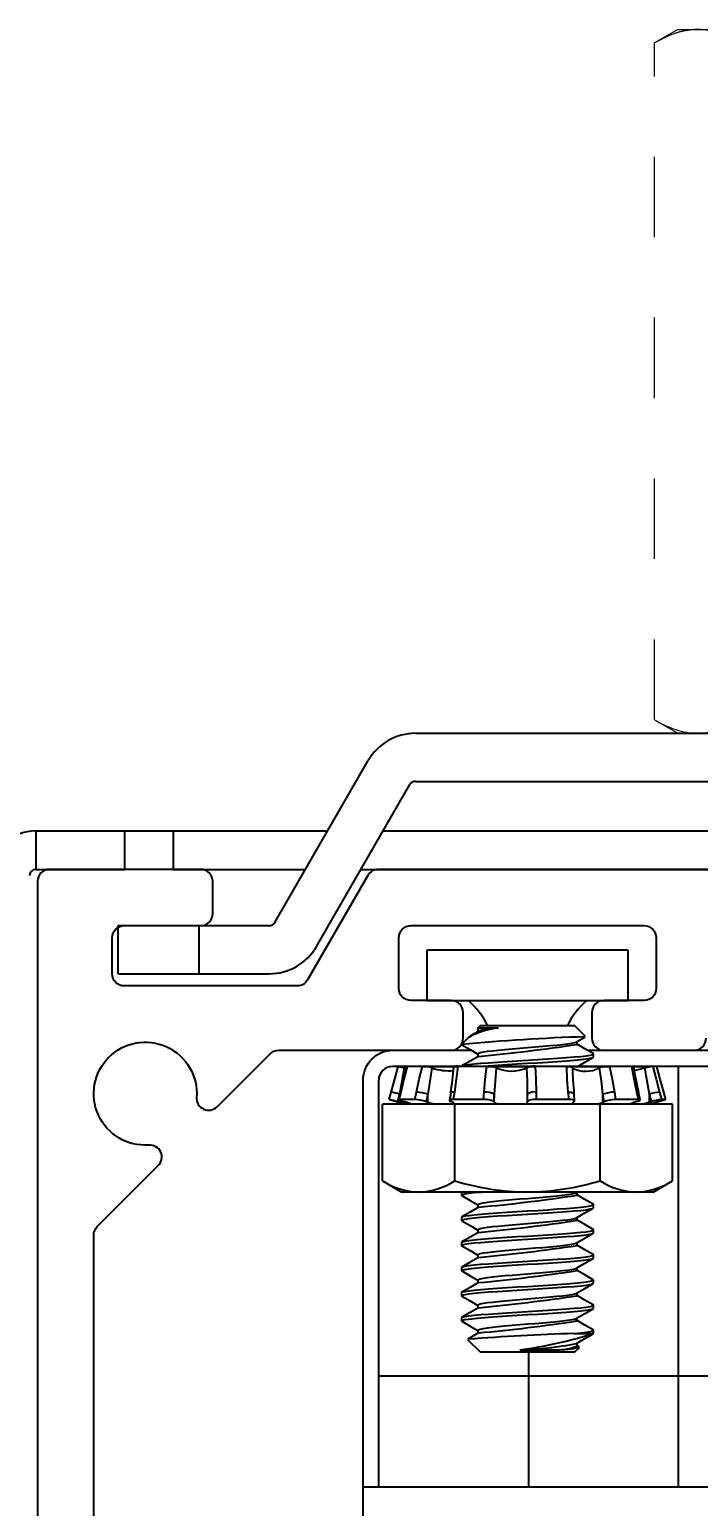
# Model space of a CAD drawing. Extents: x -5.3 to 6.1, y -1.3 to 5.5.
# Drawn here: x -0.993 to -0.162, y 2.108 to 3.944 of the extents above; entities that cross this region are included whole.
import ezdxf

# ---------------------------------------------------------------- set-up
doc = ezdxf.new("R2010")
doc.units = 0
doc.header["$LTSCALE"] = 0.5
doc.header["$MEASUREMENT"] = 0
doc.linetypes.add('HIDDEN', pattern=[0.375, 0.25, -0.125])
doc.linetypes.add('HIDDEN2', pattern=[0.1875, 0.125, -0.0625])
doc.layers.get('Defpoints').update_dxf_attribs({"linetype": 'CONTINUOUS'})
doc.layers.add('CUST DWG', color=60, linetype='CONTINUOUS', lineweight=20)
for name, color, linetype in [('Driver', 210, 'CONTINUOUS'), ('Hardware', 242, 'CONTINUOUS'), ('Housing', 150, 'CONTINUOUS'), ('Mounting', 4, 'CONTINUOUS')]:
    doc.layers.add(name, color=color, linetype=linetype)
doc.styles.get("Standard").update_dxf_attribs({"font": 'arial.ttf'})
doc.dimstyles.new('LSAD_CustDims', dxfattribs={"dimtxt": 1, "dimasz": 1, "dimexe": 0.0625, "dimexo": 0.042969, "dimgap": 0.0625, "dimtad": 0, "dimtih": 1, "dimtoh": 1, "dimdec": 3, "dimzin": 0, "dimdsep": 46, "dimlunit": 4, "dimtxsty": 'Standard', "dimcen": 0.125, "dimclrd": 256, "dimclre": 256, "dimclrt": 256, "dimadec": 0, "dimazin": 0, "dimtfac": 1, "dimtdec": 3, "dimtix": 1, "dimtofl": 0, "dimtmove": 0, "dimatfit": 3, "dimfxl": 1, "dimfrac": 2, "dimtolj": 1, "dimtzin": 0, "dimarcsym": 0})

# ---------------------------------------------------------------- blocks, each defined once
blk = doc.blocks.new('*D1')
at = {"layer": 'CUST DWG', "lineweight": -2, "ltscale": 0.5, "transparency": 16777216}
for p, q in [((-1.0114, 2.9), (-2.2955, 2.9)), ((-2.233, 2.65), (-2.233, 1.6907)), ((-2.233, 0.25), (-2.233, 1.3071)), ((-1.0114, 0), (-2.2955, 0))]:
    blk.add_line(p, q, dxfattribs=at)
at = {"layer": 'CUST DWG', "ltscale": 0.5, "transparency": 16777216}
for points in [[(-2.2746, 2.65), (-2.1913, 2.65), (-2.233, 2.9)], [(-2.2746, 0.25), (-2.1913, 0.25), (-2.233, 0)]]:
    blk.add_solid(points, dxfattribs=at)
at = {"layer": 'Defpoints', "color": 0, "ltscale": 0.5, "transparency": 16777216}
for p in [(-2.233, 2.9), (-0.9684, 2.9), (-0.9684, 0)]:
    blk.add_point(p, dxfattribs=at)
at = {"layer": 'CUST DWG', "ltscale": 0.5, "transparency": 16777216, "insert": (-2.233, 1.4989), "char_height": 0.25, "attachment_point": 5}
blk.add_mtext('\\A1;2 7/8"', dxfattribs=at)

msp = doc.modelspace()

# ---------------------------------------------------------------- linework, layer by layer
at = {"layer": 'Driver', "transparency": 16777216}
for p, q in [((0.2923, 2.6551), (-0.5422, 2.655)), ((-0.1869, 2.655), (-0.1869, 2.1317)), ((-0.5592, 2.1317), (-0.5592, 2.638)), ((-0.3731, 2.2995), (-0.3731, 2.1317)), ((0.5578, 2.2697), (-0.5592, 2.2697)), ((0.5778, 2.1317), (-0.5792, 2.1317))]:
    msp.add_line(p, q, dxfattribs=at)
msp.add_lwpolyline([(-0.2994, 2.675), (0.5415, 2.675, -0.414214), (0.5785, 2.638), (0.5785, 1.712, -0.414214), (0.5415, 1.675), (-0.5415, 1.675, -0.414214), (-0.5785, 1.712), (-0.5785, 2.638, -0.414214), (-0.5415, 2.675), (-0.4441, 2.675)], format="xyb", dxfattribs=at)
msp.add_arc((-0.5422, 2.638), 0.017, 90, 180, dxfattribs=at)
at = {"layer": 'Hardware', "linetype": 'HIDDEN', "lineweight": 15, "transparency": 16777216}
for p, q in [((-0.1875, 3.9442), (-0.2165, 3.9275)), ((-0.1875, 3.9442), (-0.1624, 3.9442)), ((-0.1624, 3.9442), (0, 3.9442))]:
    msp.add_line(p, q, dxfattribs=at)
at = {"layer": 'Hardware', "linetype": 'HIDDEN2', "lineweight": 15, "transparency": 16777216}
for p, q in [((-0.2165, 3.086), (-0.2165, 3.9275)), ((-0.2165, 3.086), (-0.1875, 3.0692)), ((-0.1875, 3.0692), (0.1875, 3.0692))]:
    msp.add_line(p, q, dxfattribs=at)
at = {"layer": 'Hardware', "linetype": 'Continuous', "transparency": 16777216}
for p, q in [((-0.2492, 2.7995), (-0.4992, 2.7995)), ((-0.4992, 2.7995), (-0.4992, 2.737)), ((-0.2492, 2.737), (-0.2492, 2.7995)), ((-0.4992, 2.737), (-0.2492, 2.737)), ((-0.4328, 2.7058), (-0.4364, 2.7022)), ((-0.4351, 2.7026), (-0.4364, 2.7021)), ((-0.4361, 2.7017), (-0.4359, 2.7015)), ((-0.4359, 2.7019), (-0.4359, 2.6983)), ((-0.4104, 2.7026), (-0.4351, 2.7026)), ((-0.4328, 2.7058), (-0.4237, 2.7058)), ((-0.4237, 2.7058), (-0.3247, 2.7058)), ((-0.3247, 2.7058), (-0.3156, 2.7058)), ((-0.3022, 2.6923), (-0.3156, 2.7058)), ((-0.4469, 2.6916), (-0.4562, 2.6823)), ((-0.4555, 2.6818), (-0.4562, 2.6823)), ((-0.4353, 2.6986), (-0.445, 2.693)), ((-0.3125, 2.6823), (-0.3125, 2.6859)), ((-0.4359, 2.6706), (-0.4359, 2.667)), ((-0.2922, 2.6667), (-0.2922, 2.6706)), ((-0.535, 2.655), (-0.5298, 2.655)), ((-0.5253, 2.6525), (-0.5275, 2.6531)), ((-0.5049, 2.655), (-0.524, 2.655)), ((-0.5038, 2.655), (-0.5042, 2.655)), ((-0.5038, 2.655), (-0.5031, 2.655)), ((-0.5031, 2.655), (-0.4611, 2.655)), ((-0.4248, 2.655), (-0.461, 2.655)), ((-0.4248, 2.655), (-0.3648, 2.655)), ((-0.3254, 2.655), (-0.3648, 2.655)), ((-0.3254, 2.655), (-0.2721, 2.655)), ((-0.2446, 2.655), (-0.2723, 2.655)), ((-0.2435, 2.655), (-0.2442, 2.655)), ((-0.2435, 2.655), (-0.2244, 2.655)), ((-0.2235, 2.6542), (-0.2237, 2.6549)), ((-0.2134, 2.655), (-0.2186, 2.655)), ((-0.5546, 2.5128), (-0.5546, 2.6082)), ((-0.4644, 2.6082), (-0.5546, 2.6082)), ((-0.5461, 2.6138), (-0.5436, 2.623)), ((-0.5459, 2.6138), (-0.5249, 2.6082)), ((-0.5334, 2.6204), (-0.5359, 2.6112)), ((-0.5359, 2.6112), (-0.5334, 2.6105)), ((-0.5325, 2.6228), (-0.5348, 2.6137)), ((-0.5317, 2.623), (-0.5341, 2.6138)), ((-0.5142, 2.6138), (-0.5341, 2.6138)), ((-0.5334, 2.619), (-0.5334, 2.6204)), ((-0.5334, 2.6105), (-0.5334, 2.6129)), ((-0.5259, 2.6105), (-0.5282, 2.6112)), ((-0.5142, 2.6138), (-0.5123, 2.623)), ((-0.4981, 2.6204), (-0.5, 2.6112)), ((-0.5, 2.6112), (-0.4981, 2.6105)), ((-0.4981, 2.6105), (-0.4981, 2.6204)), ((-0.4697, 2.6219), (-0.4712, 2.6127)), ((-0.4679, 2.6105), (-0.4694, 2.6112)), ((-0.465, 2.623), (-0.4665, 2.6138)), ((-0.4288, 2.6138), (-0.4665, 2.6138)), ((-0.4644, 2.5128), (-0.4644, 2.6082)), ((-0.284, 2.6082), (-0.4644, 2.6082)), ((-0.4288, 2.6138), (-0.4282, 2.623)), ((-0.4155, 2.6204), (-0.4161, 2.6112)), ((-0.4161, 2.6112), (-0.4155, 2.6105)), ((-0.4155, 2.6105), (-0.4155, 2.6204)), ((-0.3742, 2.6112), (-0.3742, 2.6204)), ((-0.3742, 2.6105), (-0.3742, 2.6112)), ((-0.3636, 2.623), (-0.3636, 2.6138)), ((-0.3226, 2.6138), (-0.3636, 2.6138)), ((-0.3226, 2.6138), (-0.3235, 2.623)), ((-0.3162, 2.6112), (-0.3171, 2.6105)), ((-0.3156, 2.6121), (-0.3164, 2.6213)), ((-0.284, 2.5128), (-0.284, 2.6082)), ((-0.1938, 2.6082), (-0.284, 2.6082)), ((-0.2805, 2.6105), (-0.2805, 2.6204)), ((-0.279, 2.6112), (-0.2805, 2.6204)), ((-0.2805, 2.6105), (-0.279, 2.6112)), ((-0.2662, 2.623), (-0.2648, 2.6138)), ((-0.2361, 2.6138), (-0.2648, 2.6138)), ((-0.2384, 2.6112), (-0.2405, 2.6105)), ((-0.2361, 2.6138), (-0.2382, 2.623)), ((-0.2341, 2.6134), (-0.2362, 2.6226)), ((-0.2235, 2.6082), (-0.2025, 2.6138)), ((-0.2225, 2.6105), (-0.2225, 2.6204)), ((-0.2202, 2.6112), (-0.2225, 2.6204)), ((-0.2225, 2.6105), (-0.2202, 2.6112)), ((-0.2101, 2.623), (-0.2078, 2.6138)), ((-0.2023, 2.6138), (-0.2078, 2.6138)), ((-0.2023, 2.6138), (-0.2048, 2.623)), ((-0.2025, 2.6138), (-0.2023, 2.6138)), ((-0.1938, 2.5128), (-0.1938, 2.6082)), ((-0.5546, 2.5128), (-0.5305, 2.4988)), ((-0.5095, 2.4988), (-0.5305, 2.4988)), ((-0.3742, 2.4988), (-0.5095, 2.4988)), ((-0.4562, 2.4987), (-0.4562, 2.4948)), ((-0.2389, 2.4988), (-0.3742, 2.4988)), ((-0.3125, 2.4948), (-0.3125, 2.4984)), ((-0.218, 2.4988), (-0.2389, 2.4988)), ((-0.218, 2.4988), (-0.1938, 2.5128)), ((-0.4359, 2.4831), (-0.4359, 2.4795)), ((-0.2922, 2.4792), (-0.2922, 2.4831)), ((-0.4562, 2.4675), (-0.4562, 2.4636)), ((-0.3125, 2.4636), (-0.3125, 2.4672)), ((-0.4359, 2.4519), (-0.4359, 2.4483)), ((-0.2922, 2.4479), (-0.2922, 2.4519)), ((-0.4562, 2.4362), (-0.4562, 2.4323)), ((-0.3125, 2.4323), (-0.3125, 2.4359)), ((-0.4359, 2.4206), (-0.4359, 2.417)), ((-0.2922, 2.4167), (-0.2922, 2.4206)), ((-0.4562, 2.405), (-0.4562, 2.4011)), ((-0.4359, 2.3894), (-0.4359, 2.3858)), ((-0.3125, 2.4011), (-0.3125, 2.4047)), ((-0.2922, 2.3854), (-0.2922, 2.3894)), ((-0.4562, 2.3737), (-0.4562, 2.3698)), ((-0.3125, 2.3698), (-0.3125, 2.3734)), ((-0.4359, 2.3581), (-0.4359, 2.3545)), ((-0.2922, 2.3542), (-0.2922, 2.3581)), ((-0.4562, 2.3425), (-0.4562, 2.3386)), ((-0.3125, 2.3386), (-0.3125, 2.3422)), ((-0.4487, 2.3154), (-0.4328, 2.2995)), ((-0.4359, 2.3269), (-0.4359, 2.3233)), ((-0.3162, 2.3229), (-0.2922, 2.3229)), ((-0.2922, 2.3229), (-0.2922, 2.3269)), ((-0.3742, 2.2995), (-0.4328, 2.2995)), ((-0.3839, 2.3027), (-0.338, 2.3027)), ((-0.3156, 2.2995), (-0.3742, 2.2995)), ((-0.3156, 2.2995), (-0.3096, 2.3055)), ((-0.3125, 2.3073), (-0.3125, 2.3109)), ((-0.3099, 2.3061), (-0.3125, 2.3077))]:
    msp.add_line(p, q, dxfattribs=at)
at = {"layer": 'Hardware', "linetype": 'Continuous', "transparency": 16777216, "flags": 128}
for points in [[(-0.4359, 2.7019), (-0.4359, 2.7019), (-0.4351, 2.7026)], [(-0.4558, 2.6818), (-0.4455, 2.6759), (-0.4359, 2.6703)], [(-0.4359, 2.6706), (-0.4359, 2.6706), (-0.4352, 2.6714), (-0.4329, 2.6722), (-0.4291, 2.673), (-0.424, 2.6738), (-0.4178, 2.6745), (-0.4106, 2.6753), (-0.4023, 2.6761), (-0.3932, 2.6769), (-0.3837, 2.6777), (-0.3742, 2.6784), (-0.3647, 2.6792), (-0.3552, 2.68), (-0.3461, 2.6808), (-0.3378, 2.6816), (-0.3306, 2.6823), (-0.3244, 2.6831), (-0.3192, 2.6839), (-0.3155, 2.6847), (-0.3132, 2.6855), (-0.3132, 2.6856)], [(-0.3131, 2.6856), (-0.3029, 2.6915), (-0.3024, 2.6918)], [(-0.2926, 2.6711), (-0.3029, 2.677), (-0.3125, 2.6827)], [(-0.4562, 2.655), (-0.4552, 2.6557), (-0.4522, 2.6565), (-0.4472, 2.6573), (-0.4404, 2.6581), (-0.4322, 2.6589), (-0.4225, 2.6596), (-0.4115, 2.6604), (-0.3995, 2.6612), (-0.3869, 2.662), (-0.3742, 2.6628), (-0.3615, 2.6635), (-0.3489, 2.6643), (-0.3369, 2.6652), (-0.3259, 2.6659), (-0.3162, 2.6667), (-0.308, 2.6675), (-0.3012, 2.6682), (-0.2962, 2.6691), (-0.2932, 2.6699), (-0.2922, 2.6706), (-0.2929, 2.6711)], [(-0.4353, 2.6674), (-0.4455, 2.6614), (-0.4558, 2.6555)], [(-0.4322, 2.655), (-0.4225, 2.6557), (-0.4115, 2.6565), (-0.3995, 2.6573), (-0.3869, 2.6581), (-0.3742, 2.6589), (-0.3615, 2.6596), (-0.3489, 2.6604), (-0.3369, 2.6612), (-0.3259, 2.662), (-0.3162, 2.6628), (-0.308, 2.6635), (-0.3012, 2.6643), (-0.2962, 2.6652), (-0.2932, 2.6659), (-0.2922, 2.6667)], [(-0.3118, 2.655), (-0.3029, 2.6603), (-0.2926, 2.6662)], [(-0.5436, 2.623), (-0.5393, 2.639), (-0.535, 2.655)], [(-0.5275, 2.6531), (-0.5305, 2.6367), (-0.5334, 2.6204)], [(-0.524, 2.655), (-0.5278, 2.639), (-0.5317, 2.623)], [(-0.5247, 2.6549), (-0.5247, 2.6549), (-0.524, 2.655)], [(-0.5123, 2.623), (-0.5088, 2.639), (-0.5049, 2.655)], [(-0.493, 2.6531), (-0.4957, 2.6367), (-0.4981, 2.6204)], [(-0.461, 2.655), (-0.4627, 2.639), (-0.465, 2.623)], [(-0.4282, 2.623), (-0.4268, 2.639), (-0.4248, 2.655)], [(-0.4131, 2.6531), (-0.4145, 2.6367), (-0.4155, 2.6204)], [(-0.3742, 2.6204), (-0.3744, 2.6367), (-0.375, 2.6531)], [(-0.3648, 2.655), (-0.3639, 2.639), (-0.3636, 2.623)], [(-0.3235, 2.623), (-0.3248, 2.639), (-0.3254, 2.655)], [(-0.3254, 2.655), (-0.3224, 2.6549), (-0.3201, 2.6545), (-0.3187, 2.6539), (-0.3185, 2.6533)], [(-0.2805, 2.6204), (-0.2824, 2.6367), (-0.2846, 2.6531)], [(-0.2723, 2.655), (-0.269, 2.639), (-0.2662, 2.623)], [(-0.2446, 2.655), (-0.2431, 2.6549), (-0.2427, 2.6546)], [(-0.2382, 2.623), (-0.2416, 2.639), (-0.2446, 2.655)], [(-0.2225, 2.6204), (-0.2254, 2.6367), (-0.2284, 2.6531)], [(-0.2265, 2.6536), (-0.2256, 2.6539), (-0.2241, 2.6545), (-0.2237, 2.6549), (-0.2244, 2.655)], [(-0.2186, 2.655), (-0.2143, 2.639), (-0.2101, 2.623)], [(-0.2048, 2.623), (-0.2091, 2.639), (-0.2134, 2.655)], [(-0.5341, 2.6138), (-0.5348, 2.6137), (-0.5344, 2.6133), (-0.533, 2.6127), (-0.5306, 2.6119), (-0.5282, 2.6112)], [(-0.5317, 2.623), (-0.5323, 2.6229), (-0.5325, 2.6228)], [(-0.4665, 2.6138), (-0.469, 2.6137), (-0.4706, 2.6133), (-0.4712, 2.6127), (-0.4706, 2.6119), (-0.4694, 2.6112)], [(-0.465, 2.623), (-0.4666, 2.6229), (-0.4679, 2.6228), (-0.4689, 2.6226), (-0.4695, 2.6223), (-0.4697, 2.6219)], [(-0.3636, 2.6138), (-0.3669, 2.6137), (-0.37, 2.6133), (-0.3723, 2.6127), (-0.3738, 2.6119), (-0.3742, 2.6112)], [(-0.3235, 2.623), (-0.3216, 2.6229), (-0.32, 2.6228), (-0.3186, 2.6226), (-0.3175, 2.6223), (-0.3168, 2.6219), (-0.3164, 2.6214), (-0.3164, 2.6213)], [(-0.3162, 2.6112), (-0.3156, 2.612), (-0.3161, 2.6128), (-0.3176, 2.6134), (-0.3201, 2.6137), (-0.3226, 2.6138)], [(-0.3171, 2.6105), (-0.3181, 2.6095), (-0.3183, 2.6085)], [(-0.2384, 2.6112), (-0.236, 2.612), (-0.2345, 2.6128), (-0.2341, 2.6134), (-0.2348, 2.6137), (-0.2361, 2.6138)], [(-0.2382, 2.623), (-0.2371, 2.6229), (-0.2364, 2.6228), (-0.2362, 2.6226), (-0.2362, 2.6226)], [(-0.4555, 2.4943), (-0.4562, 2.4948), (-0.4552, 2.4956), (-0.4522, 2.4964), (-0.4472, 2.4972), (-0.4404, 2.498), (-0.4322, 2.4987), (-0.4314, 2.4988)], [(-0.4562, 2.4987), (-0.4561, 2.4988)], [(-0.4359, 2.4831), (-0.4359, 2.4831), (-0.4352, 2.4839), (-0.4329, 2.4847), (-0.4291, 2.4855), (-0.424, 2.4863), (-0.4178, 2.487), (-0.4106, 2.4878), (-0.4023, 2.4886), (-0.3932, 2.4894), (-0.3837, 2.4902), (-0.3742, 2.4909), (-0.3647, 2.4917), (-0.3552, 2.4925), (-0.3461, 2.4933), (-0.3378, 2.4941), (-0.3306, 2.4948), (-0.3244, 2.4956), (-0.3192, 2.4964), (-0.3155, 2.4972), (-0.3132, 2.498), (-0.3132, 2.4981)], [(-0.3131, 2.4981), (-0.3118, 2.4988)], [(-0.4562, 2.4675), (-0.4552, 2.4682), (-0.4522, 2.469), (-0.4472, 2.4698), (-0.4404, 2.4706), (-0.4322, 2.4714), (-0.4225, 2.4721), (-0.4115, 2.4729), (-0.3995, 2.4737), (-0.3869, 2.4745), (-0.3742, 2.4753), (-0.3615, 2.476), (-0.3489, 2.4768), (-0.3369, 2.4777), (-0.3259, 2.4784), (-0.3162, 2.4792), (-0.308, 2.48), (-0.3012, 2.4807), (-0.2962, 2.4816), (-0.2932, 2.4824), (-0.2922, 2.4831), (-0.2929, 2.4836)], [(-0.4555, 2.4631), (-0.4562, 2.4636), (-0.4552, 2.4643), (-0.4522, 2.4651), (-0.4472, 2.4659), (-0.4404, 2.4667), (-0.4322, 2.4675), (-0.4225, 2.4682), (-0.4115, 2.469), (-0.3995, 2.4698), (-0.3869, 2.4706), (-0.3742, 2.4714), (-0.3615, 2.4721), (-0.3489, 2.4729), (-0.3369, 2.4737), (-0.3259, 2.4745), (-0.3162, 2.4753), (-0.308, 2.476), (-0.3012, 2.4768), (-0.2962, 2.4777), (-0.2932, 2.4784), (-0.2922, 2.4792)], [(-0.4558, 2.4943), (-0.4455, 2.4884), (-0.4359, 2.4828)], [(-0.4353, 2.4799), (-0.4455, 2.4739), (-0.4558, 2.468)], [(-0.2926, 2.4836), (-0.3029, 2.4895), (-0.3125, 2.4952)], [(-0.4558, 2.4631), (-0.4455, 2.4571), (-0.4359, 2.4515)], [(-0.4359, 2.4519), (-0.4359, 2.4519), (-0.4352, 2.4526), (-0.4329, 2.4534), (-0.4291, 2.4542), (-0.424, 2.455), (-0.4178, 2.4558), (-0.4106, 2.4565), (-0.4023, 2.4573), (-0.3932, 2.4581), (-0.3837, 2.4589), (-0.3742, 2.4597), (-0.3647, 2.4604), (-0.3552, 2.4612), (-0.3461, 2.462), (-0.3378, 2.4628), (-0.3306, 2.4636), (-0.3244, 2.4643), (-0.3192, 2.4651), (-0.3155, 2.4659), (-0.3132, 2.4667), (-0.3132, 2.4668)], [(-0.3131, 2.4668), (-0.3029, 2.4728), (-0.2926, 2.4787)], [(-0.2926, 2.4523), (-0.3029, 2.4583), (-0.3125, 2.4639)], [(-0.4562, 2.4362), (-0.4552, 2.437), (-0.4522, 2.4378), (-0.4472, 2.4386), (-0.4404, 2.4394), (-0.4322, 2.4401), (-0.4225, 2.4409), (-0.4115, 2.4417), (-0.3995, 2.4425), (-0.3869, 2.4433), (-0.3742, 2.444), (-0.3615, 2.4448), (-0.3489, 2.4456), (-0.3369, 2.4464), (-0.3259, 2.4472), (-0.3162, 2.4479), (-0.308, 2.4487), (-0.3012, 2.4495), (-0.2962, 2.4503), (-0.2932, 2.4511), (-0.2922, 2.4519), (-0.2929, 2.4524)], [(-0.4555, 2.4318), (-0.4562, 2.4323), (-0.4552, 2.4331), (-0.4522, 2.4339), (-0.4472, 2.4347), (-0.4404, 2.4355), (-0.4322, 2.4362), (-0.4225, 2.437), (-0.4115, 2.4378), (-0.3995, 2.4386), (-0.3869, 2.4394), (-0.3742, 2.4401), (-0.3615, 2.4409), (-0.3489, 2.4417), (-0.3369, 2.4425), (-0.3259, 2.4433), (-0.3162, 2.444), (-0.308, 2.4448), (-0.3012, 2.4456), (-0.2962, 2.4464), (-0.2932, 2.4472), (-0.2922, 2.4479)], [(-0.4353, 2.4486), (-0.4455, 2.4427), (-0.4558, 2.4367)], [(-0.3131, 2.4356), (-0.3029, 2.4415), (-0.2926, 2.4475)], [(-0.4558, 2.4318), (-0.4455, 2.4259), (-0.4359, 2.4203)], [(-0.4359, 2.4206), (-0.4359, 2.4206), (-0.4352, 2.4214), (-0.4329, 2.4222), (-0.4291, 2.423), (-0.424, 2.4238), (-0.4178, 2.4245), (-0.4106, 2.4253), (-0.4023, 2.4261), (-0.3932, 2.4269), (-0.3837, 2.4277), (-0.3742, 2.4284), (-0.3647, 2.4292), (-0.3552, 2.43), (-0.3461, 2.4308), (-0.3378, 2.4316), (-0.3306, 2.4323), (-0.3244, 2.4331), (-0.3192, 2.4339), (-0.3155, 2.4347), (-0.3132, 2.4355), (-0.3132, 2.4356)], [(-0.2926, 2.4211), (-0.3029, 2.427), (-0.3125, 2.4327)], [(-0.4562, 2.405), (-0.4552, 2.4057), (-0.4522, 2.4065), (-0.4472, 2.4073), (-0.4404, 2.4081), (-0.4322, 2.4089), (-0.4225, 2.4096), (-0.4115, 2.4104), (-0.3995, 2.4112), (-0.3869, 2.412), (-0.3742, 2.4128), (-0.3615, 2.4135), (-0.3489, 2.4143), (-0.3369, 2.4152), (-0.3259, 2.4159), (-0.3162, 2.4167), (-0.308, 2.4175), (-0.3012, 2.4182), (-0.2962, 2.4191), (-0.2932, 2.4199), (-0.2922, 2.4206), (-0.2929, 2.4211)], [(-0.4555, 2.4006), (-0.4562, 2.4011), (-0.4552, 2.4018), (-0.4522, 2.4026), (-0.4472, 2.4034), (-0.4404, 2.4042), (-0.4322, 2.405), (-0.4225, 2.4057), (-0.4115, 2.4065), (-0.3995, 2.4073), (-0.3869, 2.4081), (-0.3742, 2.4089), (-0.3615, 2.4096), (-0.3489, 2.4104), (-0.3369, 2.4112), (-0.3259, 2.412), (-0.3162, 2.4128), (-0.308, 2.4135), (-0.3012, 2.4143), (-0.2962, 2.4152), (-0.2932, 2.4159), (-0.2922, 2.4167)], [(-0.4353, 2.4174), (-0.4455, 2.4114), (-0.4558, 2.4055)], [(-0.3131, 2.4043), (-0.3029, 2.4103), (-0.2926, 2.4162)], [(-0.4562, 2.3737), (-0.4552, 2.3745), (-0.4522, 2.3753), (-0.4472, 2.3761), (-0.4404, 2.3769), (-0.4322, 2.3776), (-0.4225, 2.3784), (-0.4115, 2.3792), (-0.3995, 2.38), (-0.3869, 2.3808), (-0.3742, 2.3815), (-0.3615, 2.3823), (-0.3489, 2.3831), (-0.3369, 2.3839), (-0.3259, 2.3847), (-0.3162, 2.3854), (-0.308, 2.3862), (-0.3012, 2.387), (-0.2962, 2.3878), (-0.2932, 2.3886), (-0.2922, 2.3894), (-0.2929, 2.3899)], [(-0.4558, 2.4006), (-0.4455, 2.3946), (-0.4359, 2.389)], [(-0.4359, 2.3894), (-0.4359, 2.3894), (-0.4352, 2.3901), (-0.4329, 2.3909), (-0.4291, 2.3917), (-0.424, 2.3925), (-0.4178, 2.3933), (-0.4106, 2.394), (-0.4023, 2.3948), (-0.3932, 2.3956), (-0.3837, 2.3964), (-0.3742, 2.3972), (-0.3647, 2.3979), (-0.3552, 2.3987), (-0.3461, 2.3995), (-0.3378, 2.4003), (-0.3306, 2.4011), (-0.3244, 2.4018), (-0.3192, 2.4026), (-0.3155, 2.4034), (-0.3132, 2.4042), (-0.3132, 2.4043)], [(-0.2926, 2.3898), (-0.3029, 2.3958), (-0.3125, 2.4014)], [(-0.4555, 2.3693), (-0.4562, 2.3698), (-0.4552, 2.3706), (-0.4522, 2.3714), (-0.4472, 2.3722), (-0.4404, 2.373), (-0.4322, 2.3737), (-0.4225, 2.3745), (-0.4115, 2.3753), (-0.3995, 2.3761), (-0.3869, 2.3769), (-0.3742, 2.3776), (-0.3615, 2.3784), (-0.3489, 2.3792), (-0.3369, 2.38), (-0.3259, 2.3808), (-0.3162, 2.3815), (-0.308, 2.3823), (-0.3012, 2.3831), (-0.2962, 2.3839), (-0.2932, 2.3847), (-0.2922, 2.3854)], [(-0.4353, 2.3861), (-0.4455, 2.3802), (-0.4558, 2.3742)], [(-0.4558, 2.3693), (-0.4455, 2.3634), (-0.4359, 2.3578)], [(-0.4359, 2.3581), (-0.4359, 2.3581), (-0.4352, 2.3589), (-0.4329, 2.3597), (-0.4291, 2.3605), (-0.424, 2.3613), (-0.4178, 2.362), (-0.4106, 2.3628), (-0.4023, 2.3636), (-0.3932, 2.3644), (-0.3837, 2.3652), (-0.3742, 2.3659), (-0.3647, 2.3667), (-0.3552, 2.3675), (-0.3461, 2.3683), (-0.3378, 2.3691), (-0.3306, 2.3698), (-0.3244, 2.3706), (-0.3192, 2.3714), (-0.3155, 2.3722), (-0.3132, 2.373), (-0.3132, 2.3731)], [(-0.3131, 2.3731), (-0.3029, 2.379), (-0.2926, 2.385)], [(-0.2926, 2.3586), (-0.3029, 2.3645), (-0.3125, 2.3702)], [(-0.4562, 2.3425), (-0.4552, 2.3432), (-0.4522, 2.344), (-0.4472, 2.3448), (-0.4404, 2.3456), (-0.4322, 2.3464), (-0.4225, 2.3471), (-0.4115, 2.3479), (-0.3995, 2.3487), (-0.3869, 2.3495), (-0.3742, 2.3503), (-0.3615, 2.351), (-0.3489, 2.3518), (-0.3369, 2.3527), (-0.3259, 2.3534), (-0.3162, 2.3542), (-0.308, 2.355), (-0.3012, 2.3557), (-0.2962, 2.3566), (-0.2932, 2.3574), (-0.2922, 2.3581), (-0.2929, 2.3586)], [(-0.4555, 2.3381), (-0.4562, 2.3386), (-0.4552, 2.3393), (-0.4522, 2.3401), (-0.4472, 2.3409), (-0.4404, 2.3417), (-0.4322, 2.3425), (-0.4225, 2.3432), (-0.4115, 2.344), (-0.3995, 2.3448), (-0.3869, 2.3456), (-0.3742, 2.3464), (-0.3615, 2.3471), (-0.3489, 2.3479), (-0.3369, 2.3487), (-0.3259, 2.3495), (-0.3162, 2.3503), (-0.308, 2.351), (-0.3012, 2.3518), (-0.2962, 2.3527), (-0.2932, 2.3534), (-0.2922, 2.3542)], [(-0.4353, 2.3549), (-0.4455, 2.3489), (-0.4558, 2.343)], [(-0.3131, 2.3418), (-0.3029, 2.3478), (-0.2926, 2.3537)], [(-0.4558, 2.3381), (-0.4455, 2.3321), (-0.4359, 2.3265)], [(-0.4359, 2.3269), (-0.4359, 2.3269), (-0.4352, 2.3276), (-0.4329, 2.3284), (-0.4291, 2.3292), (-0.424, 2.33), (-0.4178, 2.3308), (-0.4106, 2.3315), (-0.4023, 2.3323), (-0.3932, 2.3331), (-0.3837, 2.3339), (-0.3742, 2.3347), (-0.3647, 2.3354), (-0.3552, 2.3362), (-0.3461, 2.337), (-0.3378, 2.3378), (-0.3306, 2.3386), (-0.3244, 2.3393), (-0.3192, 2.3401), (-0.3155, 2.3409), (-0.3132, 2.3417), (-0.3132, 2.3418)], [(-0.2926, 2.3273), (-0.3029, 2.3333), (-0.3125, 2.3389)], [(-0.4353, 2.3236), (-0.4455, 2.3177), (-0.4485, 2.316)], [(-0.3162, 2.3229), (-0.308, 2.3237), (-0.3012, 2.3245), (-0.2962, 2.3253), (-0.2932, 2.3261), (-0.2922, 2.3269), (-0.2929, 2.3274)], [(-0.3131, 2.3106), (-0.3029, 2.3165), (-0.294, 2.3217)]]:
    msp.add_lwpolyline(points, dxfattribs=at)
at = {"layer": 'Hardware', "linetype": 'Continuous', "transparency": 16777216}
for centre, radius, start, end in [((-0.5132, 2.662), 0.0995, 26.0546, 48.8639), ((-0.2352, 2.662), 0.0995, 131.1361, 153.9454), ((-0.4001, 2.6029), 0.1002, 95.9033, 117.8238), ((-0.4092, 2.6162), 0.0865, 90.8063, 107.5273), ((-0.2084, -0.0686), 2.7621, 91.9529, 95.1481), ((-0.6279, 4.7597), 2.1011, 275.2613, 278.6338), ((-0.5115, 2.7303), 0.0788, 252.7169, 258.2564), ((-1.659, 2.9119), 1.163, 345.6112, 347.235), ((-0.5328, 2.6211), 0.034, 76.4455, 84.8639), ((-0.5072, 2.6037), 0.0514, 73.9585, 87.3897), ((-0.4716, 2.7174), 0.0678, 251.5716, 274.629), ((-0.9528, 2.6991), 0.4892, 350.9241, 354.7009), ((-0.4623, 2.6502), 0.00505, 75.2147, 131.9908), ((-0.4239, 2.6244), 0.0306, 69.3822, 91.6631), ((-0.3941, 2.6956), 0.0465, 245.8546, 294.1454), ((-0.3664, 2.6358), 0.0194, 85.2306, 116.383), ((0.0728, 2.6606), 0.3912, 181.0661, 185.7577), ((-0.3019, 2.6873), 0.0383, 244.6093, 296.8132), ((-0.2716, 2.6105), 0.0446, 90.8758, 107.0221), ((0.4168, 2.7714), 0.6697, 190.0454, 192.8402), ((-0.2711, 2.8142), 0.1667, 280.1226, 284.8423), ((-0.2113, 2.5926), 0.0628, 96.6645, 105.7965), ((-0.7393, 1.8554), 0.7826, 74.935, 75.6886), ((-0.5859, 2.4352), 0.1925, 74.1743, 77.3018), ((-0.2065, 3.8269), 1.2596, 254.9543, 255.3688), ((-0.5781, 2.4242), 0.1935, 71.9641, 74.3485), ((-0.5164, 2.5634), 0.0505, 71.1387, 87.5181), ((-0.5138, 2.5745), 0.0485, 71.101, 88.1905), ((-0.4663, 2.7044), 0.0991, 251.282, 256.0834), ((-0.4722, 2.6001), 0.0113, 46.029, 67.9414), ((-0.4273, 2.5894), 0.0245, 62.7516, 93.5875), ((-0.4262, 2.6002), 0.0229, 61.997, 95.0329), ((-0.4074, 2.6199), 0.0123, 229.2929, 251.2867), ((-0.3771, 2.6109), 0.00292, 289.8767, 351.9074), ((-0.3662, 2.6106), 0.0126, 78.0201, 129.4112), ((-0.2987, 2.6517), 0.0451, 284.8161, 293.7995), ((-0.2666, 2.5844), 0.0385, 89.4705, 111.1241), ((-0.2648, 2.5746), 0.0392, 89.9819, 111.2406), ((-0.2221, 2.5516), 0.0617, 107.2711, 113.4929), ((-0.2938, 2.8637), 0.263, 283.7232, 285.7234), ((-0.2033, 2.5588), 0.0645, 96.0948, 107.401), ((-0.1976, 2.5361), 0.0784, 97.4592, 106.7579), ((-0.5068, 2.5874), 0.0887, 237.37, 268.2458), ((-0.513, 2.5899), 0.0912, 272.1847, 302.1995), ((-0.37, 2.8247), 0.326, 253.1571, 269.2549), ((-0.3779, 2.8211), 0.3223, 270.6528, 286.9351), ((-0.2362, 2.5874), 0.0887, 237.37, 268.2458), ((-0.2424, 2.5899), 0.0912, 272.1847, 302.1995), ((-0.6279, 4.5722), 2.1011, 275.2613, 278.6338), ((-0.6279, 4.5409), 2.1011, 275.2613, 278.6338), ((-0.6279, 4.5097), 2.1011, 275.2613, 278.6338), ((-0.6279, 4.4784), 2.1011, 275.2613, 278.6338), ((-0.6279, 4.4472), 2.1011, 275.2613, 278.6338), ((-0.6279, 4.4159), 2.1011, 275.2613, 278.6338), ((-0.176, -1.534), 3.8595, 92.0819, 94.0472), ((-0.4556, 2.8438), 0.5459, 277.5447, 287.4151), ((-0.3925, 2.7), 0.3974, 271.2412, 281.5188), ((-0.337, 2.3689), 0.0663, 269.1175, 291.6617), ((-0.3376, 2.4357), 0.133, 269.8562, 282.11)]:
    msp.add_arc(centre, radius, start, end, dxfattribs=at)
at = {"layer": 'Hardware', "linetype": 'HIDDEN', "lineweight": 15, "transparency": 16777216}
msp.add_open_spline([(-0.1624, 3.9442), (-0.167, 3.9442), (-0.1716, 3.9438), (-0.1807, 3.9423), (-0.1853, 3.9412), (-0.1988, 3.9368), (-0.2077, 3.9326), (-0.2165, 3.9275)], degree=3, knots=[0, 0, 0, 0, 0.25, 0.25, 0.5, 0.5, 1, 1, 1, 1], dxfattribs=at)
msp.add_open_spline([(-0.1083, 3.9275), (-0.126, 3.9377), (-0.1439, 3.9442), (-0.1624, 3.9442)], degree=3, dxfattribs=at)
at = {"layer": 'Hardware', "linetype": 'HIDDEN2', "lineweight": 15, "transparency": 16777216}
msp.add_open_spline([(-0.2165, 3.086), (-0.1988, 3.0758), (-0.1808, 3.0692), (-0.1624, 3.0692)], degree=3, dxfattribs=at)
msp.add_open_spline([(-0.1624, 3.0692), (-0.1578, 3.0692), (-0.1532, 3.0696), (-0.1441, 3.0712), (-0.1395, 3.0723), (-0.126, 3.0767), (-0.1171, 3.0809), (-0.1083, 3.086)], degree=3, knots=[0, 0, 0, 0, 0.25, 0.25, 0.5, 0.5, 1, 1, 1, 1], dxfattribs=at)
at = {"layer": 'Housing', "transparency": 16777216}
for points in [[(-0.0293, 2.9), (-0.5596, 2.9, 0.267949), (-0.5726, 2.8925), (-0.6477, 2.7625, -0.267949), (-0.6606, 2.755), (-0.8754, 2.755, -0.414214), (-0.8904, 2.77), (-0.8904, 2.815, -0.414214), (-0.8754, 2.83), (-0.7804, 2.83, 0.414214), (-0.7654, 2.845), (-0.7654, 2.885, 0.414214), (-0.7804, 2.9), (-0.9684, 2.9, 0.414214), (-0.9834, 2.885), (-0.9833, 0.015, 0.414214)], [(-0.9133, 1.6157), (-0.9134, 2.4452, -0.198912), (-0.909, 2.4558), (-0.8332, 2.5316, 0.694078), (-0.8449, 2.5572, -2.678512), (-0.7855, 2.6165, 0.694078), (-0.76, 2.6048), (-0.6942, 2.6706, -0.198912), (-0.6836, 2.675), (-0.4692, 2.675, 0.414214), (-0.4542, 2.69), (-0.4542, 2.722, 0.414214), (-0.4692, 2.737), (-0.5192, 2.737, -0.414214), (-0.5342, 2.752), (-0.5342, 2.815, -0.414214), (-0.5192, 2.83), (-0.2292, 2.83, -0.414214), (-0.2142, 2.815), (-0.2142, 2.752, -0.414214), (-0.2292, 2.737), (-0.2792, 2.737, 0.414214), (-0.2942, 2.722), (-0.2942, 2.69, 0.414214), (-0.2792, 2.675), (-0.1672, 2.675, 0.414214), (-0.1522, 2.69)]]:
    msp.add_lwpolyline(points, format="xyb", dxfattribs=at)
at = {"layer": 'Mounting', "linetype": 'Continuous', "lineweight": 25, "transparency": 16777216}
for p, q in [((-0.5134, 3.0692), (0.5134, 3.0692)), ((-0.6884, 2.834), (-0.5722, 3.0353)), ((-0.6366, 2.8041), (-0.5204, 3.0054)), ((-0.5134, 3.0094), (0.5134, 3.0094)), ((-0.8829, 2.83), (-0.6953, 2.83)), ((-0.8829, 2.7702), (-0.8829, 2.83)), ((-0.7829, 2.83), (-0.7829, 2.7702)), ((-0.8829, 2.7702), (-0.6953, 2.7702))]:
    msp.add_line(p, q, dxfattribs=at)
at = {"layer": 'Mounting', "transparency": 16777216}
for p, q in [((-0.9852, 2.9478), (-0.9852, 2.9)), ((-0.9852, 2.9478), (-0.8748, 2.9478)), ((-0.8748, 2.9), (-0.8748, 2.9478)), ((-0.8748, 2.9478), (-0.8148, 2.9478)), ((-0.8148, 2.9478), (-0.8148, 2.9)), ((-0.8148, 2.9478), (-0.6227, 2.9478)), ((-0.5536, 2.9478), (0.5536, 2.9478)), ((-0.9852, 2.9), (-0.8748, 2.9)), ((-0.8148, 2.9), (-0.8748, 2.9)), ((-0.8148, 2.9), (-0.6503, 2.9)), ((-0.5812, 2.9), (0.5812, 2.9))]:
    msp.add_line(p, q, dxfattribs=at)
at = {"layer": 'Mounting', "linetype": 'Continuous', "lineweight": 25, "transparency": 16777216}
for centre, radius, start, end in [((-0.5134, 3.0014), 0.0678, 90, 150), ((-0.5134, 3.0014), 0.008, 90, 150), ((-0.6953, 2.838), 0.008, 270, 330), ((-0.6953, 2.838), 0.0678, 270, 330)]:
    msp.add_arc(centre, radius, start, end, dxfattribs=at)
at = {"layer": 'Mounting', "transparency": 16777216}
for radius in [0.0558, 0.008]:
    msp.add_arc((-0.9852, 2.892), radius, 90, 180, dxfattribs=at)

# ---------------------------------------------------------------- dimensions: what is measured, and where the dimension line sits
at = {"layer": 'CUST DWG', "ltscale": 0.5, "transparency": 16777216}
dim = msp.add_linear_dim(base=(-2.233, 2.9), p1=(-0.9684, 0), p2=(-0.9684, 2.9), angle=90, dimstyle='LSAD_CustDims', override={"dimtxt": 0.25, "dimasz": 0.25}, dxfattribs=at)
dim.commit()
dim.dimension.update_dxf_attribs({"geometry": '*D1', "text_midpoint": (-2.233, 1.4989), "dimtype": 128})

doc.saveas('drawing.dxf')
